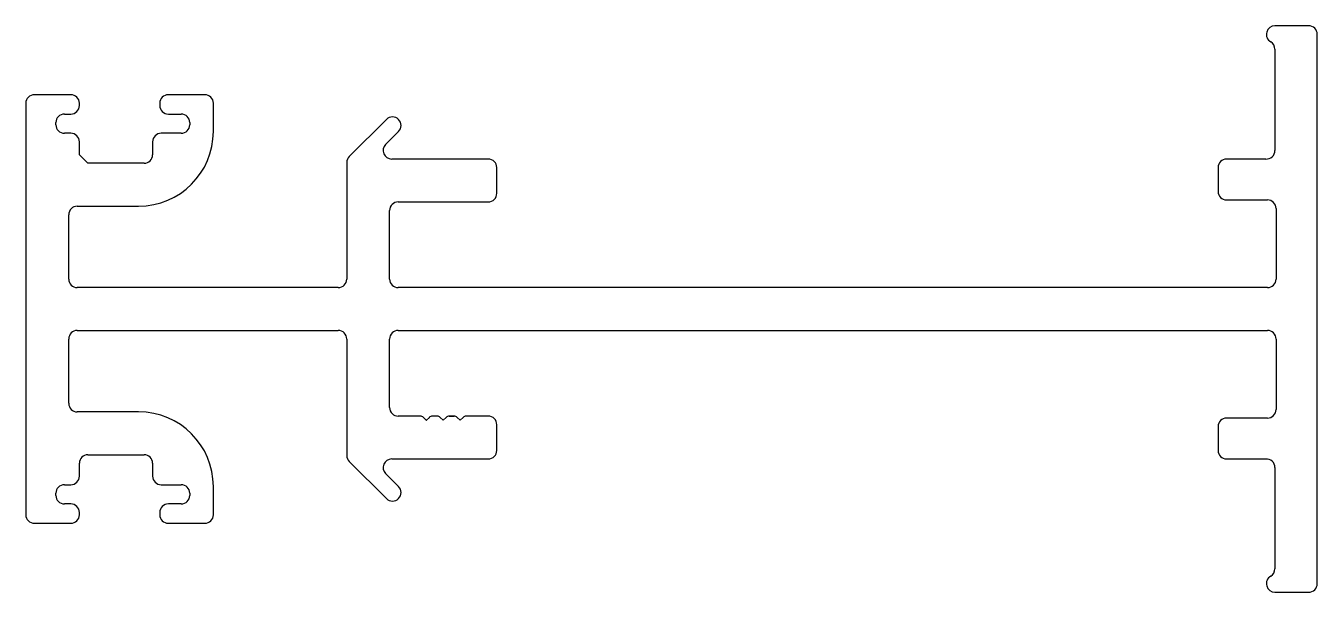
# Model space of a CAD drawing. Extents: x -44.3 to 32.2, y 3 to 36.6.
import ezdxf

# ---------------------------------------------------------------- set-up
doc = ezdxf.new("R2010")
doc.units = 0
doc.header["$MEASUREMENT"] = 0
doc.layers.add('1', color=7, linetype='CONTINUOUS')

msp = doc.modelspace()

# ---------------------------------------------------------------- linework, layer by layer
at = {"layer": '1', "color": 7, "linetype": 'Continuous'}
for p, q in [((31.688, 36.585), (29.694, 36.585)), ((32.196, 19.8), (32.196, 36.077)), ((29.694, 35.197), (29.694, 29.198)), ((-41.655, 32.5), (-43.814, 32.5)), ((-33.717, 32.5), (-35.876, 32.5)), ((-44.322, 31.992), (-44.322, 19.8)), ((-41.147, 31.865), (-41.147, 31.992)), ((-36.384, 31.992), (-36.384, 31.865)), ((-33.209, 30.323), (-33.209, 31.992)), ((-42.544, 30.722), (-42.544, 30.849)), ((-42.036, 31.357), (-41.655, 31.357)), ((-35.876, 31.357), (-35.114, 31.357)), ((-34.606, 30.849), (-34.606, 30.722)), ((-22.957, 31.038), (-25.155, 28.839)), ((-41.655, 30.214), (-42.036, 30.214)), ((-35.114, 30.214), (-36.301, 30.214)), ((-23, 29.558), (-22.238, 30.32)), ((-41.147, 28.944), (-41.147, 29.706)), ((-36.809, 29.706), (-36.809, 28.944)), ((-40.639, 28.436), (-41.147, 28.944)), ((-37.317, 28.436), (-40.639, 28.436)), ((-25.304, 28.48), (-25.304, 21.578)), ((-16.922, 28.69), (-22.641, 28.69)), ((29.148, 28.69), (26.83, 28.69)), ((-16.414, 26.658), (-16.414, 28.182)), ((26.322, 28.182), (26.322, 26.773)), ((-22.256, 26.15), (-16.922, 26.15)), ((26.83, 26.265), (29.249, 26.265)), ((-41.782, 21.578), (-41.782, 25.388)), ((-41.274, 25.896), (-37.636, 25.896)), ((-22.764, 21.578), (-22.764, 25.642)), ((29.757, 25.757), (29.757, 21.578)), ((-25.812, 21.07), (-41.274, 21.07)), ((29.249, 21.07), (-22.256, 21.07)), ((-44.322, 19.8), (-44.322, 7.608)), ((32.196, 3.524), (32.196, 19.8)), ((-41.274, 18.53), (-25.812, 18.53)), ((-22.256, 18.53), (29.249, 18.53)), ((-41.782, 14.212), (-41.782, 18.022)), ((-25.304, 18.022), (-25.304, 11.121)), ((-22.764, 13.958), (-22.764, 18.022)), ((29.757, 18.022), (29.757, 13.844)), ((-37.636, 13.704), (-41.274, 13.704)), ((-20.943, 13.45), (-22.256, 13.45)), ((-20.943, 13.45), (-20.943, 13.45)), ((-20.595, 13.206), (-20.766, 13.377)), ((-20.412, 13.377), (-20.583, 13.206)), ((-19.943, 13.45), (-20.236, 13.45)), ((-19.595, 13.206), (-19.766, 13.377)), ((-19.412, 13.377), (-19.583, 13.206)), ((-18.943, 13.45), (-19.236, 13.45)), ((-19.236, 13.45), (-18.943, 13.45)), ((-18.943, 13.45), (-19.236, 13.45)), ((-19.236, 13.45), (-18.943, 13.45)), ((-18.943, 13.45), (-19.236, 13.45)), ((-18.595, 13.206), (-18.766, 13.377)), ((-18.412, 13.377), (-18.584, 13.206)), ((-18.236, 13.45), (-18.236, 13.45)), ((-18.236, 13.45), (-18.236, 13.45)), ((-16.922, 13.45), (-18.236, 13.45)), ((29.249, 13.336), (26.83, 13.336)), ((-16.414, 11.418), (-16.414, 12.942)), ((26.322, 12.828), (26.322, 11.418)), ((-40.639, 11.164), (-37.317, 11.164)), ((-25.155, 10.762), (-22.957, 8.563)), ((-22.641, 10.91), (-16.922, 10.91)), ((26.83, 10.91), (29.148, 10.91)), ((-41.147, 9.894), (-41.147, 10.656)), ((-36.809, 10.656), (-36.809, 9.894)), ((-22.238, 9.281), (-23, 10.043)), ((29.694, 10.402), (29.694, 4.404)), ((-42.036, 9.386), (-41.655, 9.386)), ((-36.301, 9.386), (-35.114, 9.386)), ((-33.209, 7.608), (-33.209, 9.278)), ((-42.544, 8.751), (-42.544, 8.878)), ((-34.606, 8.878), (-34.606, 8.751)), ((-41.655, 8.243), (-42.036, 8.243)), ((-41.147, 7.608), (-41.147, 7.735)), ((-36.384, 7.735), (-36.384, 7.608)), ((-35.114, 8.243), (-35.876, 8.243)), ((-43.814, 7.1), (-41.655, 7.1)), ((-35.876, 7.1), (-33.717, 7.1)), ((29.694, 3.016), (31.688, 3.016))]:
    msp.add_line(p, q, dxfattribs=at)
for centre, radius, start, end in [((29.694, 36.077), 0.508, 90, 240), ((31.688, 36.077), 0.508, 360, 90), ((29.186, 35.197), 0.508, 360, 60), ((-43.814, 31.992), 0.508, 90, 180), ((-41.655, 31.992), 0.508, 360, 90), ((-35.876, 31.992), 0.508, 90, 180), ((-33.717, 31.992), 0.508, 360, 90), ((-41.655, 31.865), 0.508, 270, 360), ((-35.876, 31.865), 0.508, 180, 270), ((-42.036, 30.849), 0.508, 90, 180), ((-42.036, 30.722), 0.508, 180, 270), ((-35.114, 30.849), 0.508, 360, 90), ((-35.114, 30.722), 0.508, 270, 0), ((-22.597, 30.679), 0.508, 315, 135), ((-41.655, 29.706), 0.508, 360, 90), ((-37.636, 30.323), 4.426, 270, 0), ((-36.301, 29.706), 0.508, 90, 180), ((-22.641, 29.198), 0.508, 135, 270), ((29.185, 29.198), 0.509, 265.8238, 0), ((-37.317, 28.944), 0.508, 270, 0), ((-24.796, 28.48), 0.508, 135, 180), ((-16.922, 28.182), 0.508, 360, 90), ((26.83, 28.182), 0.508, 90, 180), ((-22.256, 25.642), 0.508, 90, 180), ((-16.922, 26.658), 0.508, 270, 0), ((26.83, 26.773), 0.508, 180, 270), ((29.249, 25.757), 0.508, 360, 90), ((-41.274, 25.388), 0.508, 90, 180), ((-41.274, 21.578), 0.508, 180, 270), ((-25.812, 21.578), 0.508, 270, 0), ((-22.256, 21.578), 0.508, 180, 270), ((29.249, 21.578), 0.508, 270, 0), ((-41.274, 18.022), 0.508, 90, 180), ((-25.812, 18.022), 0.508, 360, 90), ((-22.256, 18.022), 0.508, 90, 180), ((29.249, 18.022), 0.508, 360, 90), ((-41.274, 14.212), 0.508, 180, 270), ((-22.256, 13.958), 0.508, 180, 270), ((29.249, 13.844), 0.508, 270, 0), ((-37.636, 9.278), 4.426, 360, 90), ((-20.943, 13.2), 0.25, 45, 90), ((-20.589, 13.212), 0.008, 225, 315), ((-20.236, 13.2), 0.25, 90, 135), ((-19.943, 13.2), 0.25, 45, 90), ((-19.589, 13.212), 0.008, 225, 315), ((-19.236, 13.2), 0.25, 90, 135), ((-18.943, 13.2), 0.25, 45, 90), ((-18.589, 13.212), 0.008, 225, 315), ((-18.236, 13.2), 0.25, 90, 135), ((-16.922, 12.942), 0.508, 360, 90), ((26.83, 12.828), 0.508, 90, 180), ((-40.639, 10.656), 0.508, 90, 180), ((-37.317, 10.656), 0.508, 360, 90), ((-24.796, 11.121), 0.508, 180, 225), ((-22.641, 10.402), 0.508, 90, 225), ((-16.922, 11.418), 0.508, 270, 0), ((26.83, 11.418), 0.508, 180, 270), ((29.185, 10.402), 0.509, 360, 94.1762), ((-42.036, 8.878), 0.508, 90, 180), ((-41.655, 9.894), 0.508, 270, 0), ((-36.301, 9.894), 0.508, 180, 270), ((-35.114, 8.878), 0.508, 360, 90), ((-22.597, 8.922), 0.508, 225, 45), ((-42.036, 8.751), 0.508, 180, 270), ((-35.114, 8.751), 0.508, 270, 0), ((-41.655, 7.735), 0.508, 0, 90), ((-35.876, 7.735), 0.508, 90, 180), ((-43.814, 7.608), 0.508, 180, 270), ((-41.655, 7.608), 0.508, 270, 0), ((-35.876, 7.608), 0.508, 180, 270), ((-33.717, 7.608), 0.508, 270, 0), ((29.694, 3.524), 0.508, 120, 270), ((29.186, 4.404), 0.508, 300, 0), ((31.688, 3.524), 0.508, 270, 0)]:
    msp.add_arc(centre, radius, start, end, dxfattribs=at)

doc.saveas('drawing.dxf')
